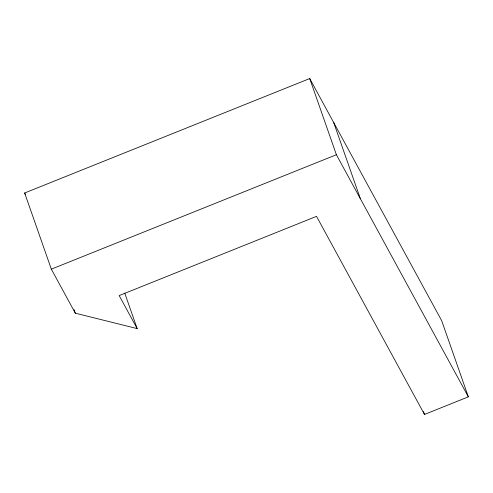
<?xml version="1.0" encoding="UTF-8"?>
<svg xmlns="http://www.w3.org/2000/svg" width="493" height="493" viewBox="0 0 493 493"><rect width="100%" height="100%" fill="white"/><g stroke="black" fill="none" stroke-linecap="round" stroke-linejoin="round"><path stroke-width="0.74" d="M24.65 192.991L309.715 78.553L441.673 320.66L468.35 396.84L424.491 414.447L316.531 216.359L119.177 295.584L137.171 328.597L75.318 313.191L51.327 269.166L24.65 192.991L25.377 194.322M51.327 269.166L336.392 154.734L468.35 396.84M333.706 122.572L360.383 198.753M309.715 78.553L336.392 154.734M423.475 411.544L424.491 414.447M124.723 293.045L137.171 328.597M74.049 309.561L75.318 313.191"/></g></svg>
